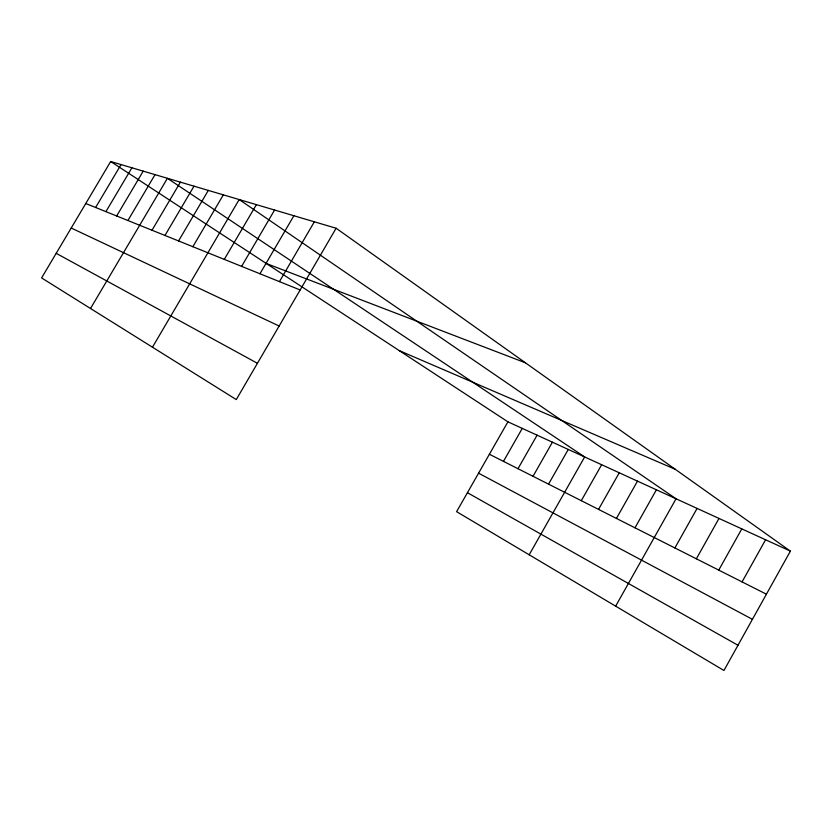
<?xml version="1.0" encoding="UTF-8"?>
<svg xmlns="http://www.w3.org/2000/svg" width="832" height="832" viewBox="0 0 832 832"><rect width="100%" height="100%" fill="white"/><g stroke="black" fill="none" stroke-linecap="round" stroke-linejoin="round"><path stroke-width="1.25" d="M790.4 551.127L723.944 670.488L456.602 511.67L507.915 421.824L790.4 551.127L336.118 228.238L110.687 161.512L41.6 277.93L236.288 399.578L336.118 228.238M742.071 581.89L765.586 539.76M696.363 558.802L718.994 518.44M718.744 570.107L741.801 528.882M615.649 606.154L676.052 498.784L239.179 199.545L152.464 347.204M674.887 547.955L697.091 508.414M598.541 509.402L619.247 472.784M616.429 518.43L637.489 481.135M634.993 527.81L656.406 489.798M529.183 554.788L584.667 456.955L167.419 178.308L90.522 308.495M581.287 500.687L601.65 464.734M517.993 468.718L537.087 435.178M533.021 476.299L552.417 442.198M548.558 484.151L568.266 449.446M503.454 461.375L522.267 428.397M241.613 266.365L274.591 210.028M259.958 273.759L293.883 215.738M279.438 281.622L314.35 221.79M224.286 259.376L256.391 204.641M164.965 235.456L194.012 186.17M178.558 240.937L208.312 190.403M192.858 246.709L223.34 194.854M116.667 215.977L143.208 171.142M127.91 220.511L155.033 174.637M152.017 230.235L180.398 182.146M95.618 207.49L121.056 164.58M105.914 211.64L131.893 167.794M266.334 263.515L525.47 362.825M85.758 203.518L300.144 289.973M399.256 350.615L675.282 469.3M71.219 228.02L279.136 326.03M489.382 454.262L766.418 594.194M478.577 473.179L752.43 619.32M56.202 253.323L257.431 363.293M467.438 492.7L737.984 645.258M110.687 161.512L507.915 421.824"/></g></svg>
